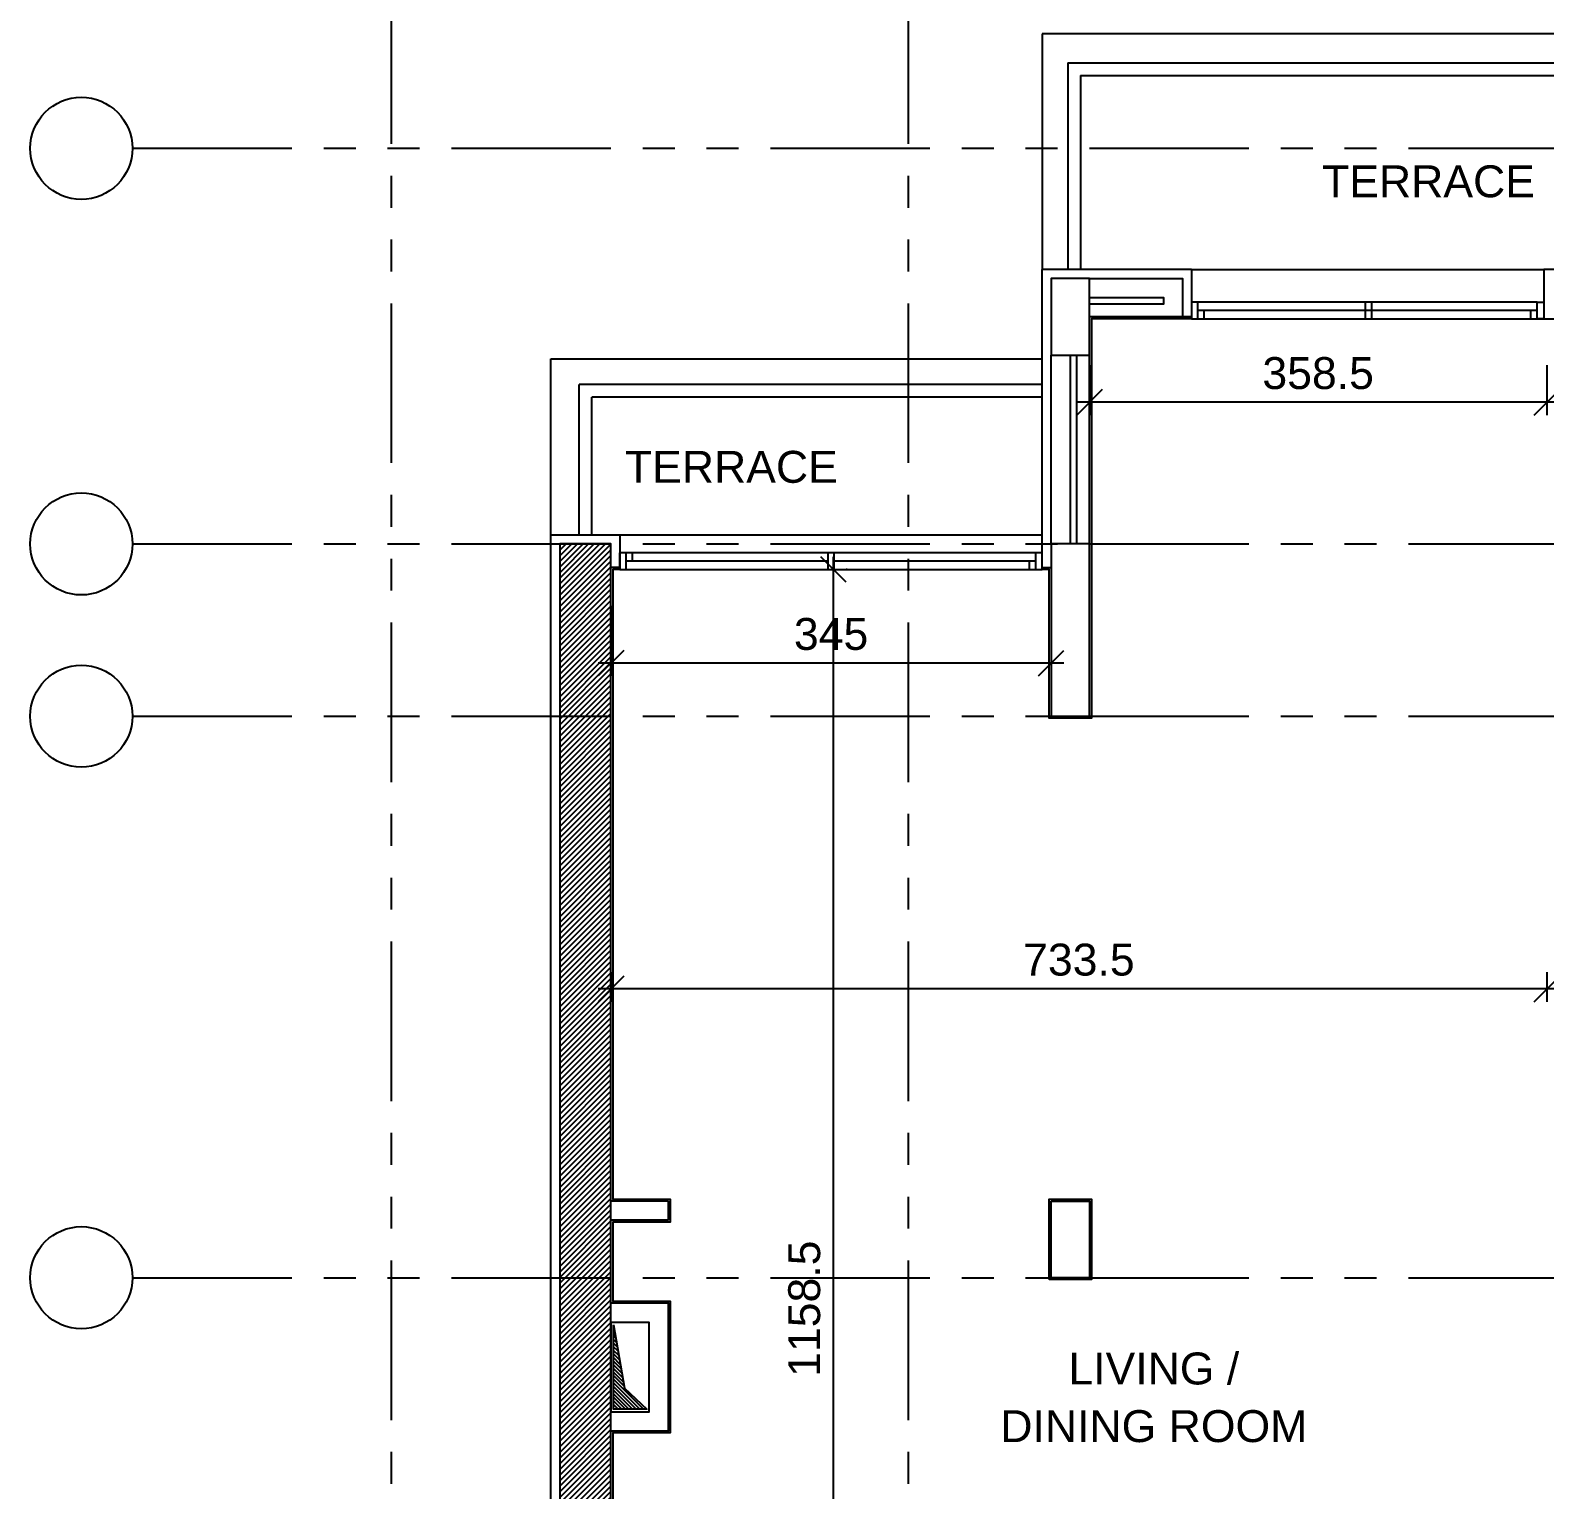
# Model space of a CAD drawing. Extents: x 453.8 to 514, y -2.6 to 70.8.
# Drawn here: x 459.67 to 471.53, y 11.19 to 22.62 of the extents above; entities that cross this region are included whole.
import ezdxf
from ezdxf.enums import TextEntityAlignment as Align

# ---------------------------------------------------------------- set-up
doc = ezdxf.new("R2010")
doc.units = 0
doc.header["$MEASUREMENT"] = 0
doc.header["$PDMODE"] = 35
doc.header["$PDSIZE"] = 0.3
doc.linetypes.add('AXIS_100$0$A-AXIS$0$PHANTOM', pattern=[2.5, 1.25, -0.25, 0.25, -0.25, 0.25, -0.25])
doc.layers.get('0').update_dxf_attribs({"linetype": 'CONTINUOUS'})
doc.layers.get('DEFPOINTS').update_dxf_attribs({"linetype": 'CONTINUOUS'})
for name, color, linetype in [('A-ALU', 9, 'CONTINUOUS'), ('A-BALUST', 1, 'CONTINUOUS'), ('a-dim', 3, 'CONTINUOUS'), ('A-HATCH-CONC', 8, 'CONTINUOUS'), ('A-NOMENCLATURE', 3, 'CONTINUOUS'), ('A-PLASTER', 8, 'CONTINUOUS'), ('A-PROJECTION', 9, 'CONTINUOUS'), ('a-revetement', 1, 'CONTINUOUS'), ('a-shaft', 251, 'CONTINUOUS'), ('A-SHAFT 9-10TH', 9, 'CONTINUOUS'), ('A-WALL', 4, 'CONTINUOUS'), ('AXIS_100$0$A-AXIS-100', 10, 'AXIS_100$0$A-AXIS$0$PHANTOM'), ('S-9-10TH$0$A-SHAFT 9-10TH', 8, 'CONTINUOUS'), ('S-9-10TH$0$A-STR 9-10TH', 2, 'CONTINUOUS')]:
    doc.layers.add(name, color=color, linetype=linetype)
doc.styles.add('A100-STEXT', font='ARIAL.TTF', dxfattribs={"height": 0.25})
doc.dimstyles.new('A100-DIM', dxfattribs={"dimtxt": 0.25, "dimasz": 0.2, "dimexe": 0.1, "dimexo": 0.3, "dimgap": 0.1, "dimtad": 1, "dimlfac": 100, "dimdsep": 46, "dimtxsty": 'A100-STEXT', "dimblk1": 'OBLIQUE', "dimblk2": 'OBLIQUE', "dimsah": 1, "dimcen": -0.05, "dimdle": 0.1, "dimclrd": 15, "dimclre": 15, "dimclrt": 256, "dimadec": 0, "dimazin": 0, "dimtfac": 0.28, "dimtix": 1, "dimtmove": 2, "dimatfit": 3, "dimldrblk": 'OBLIQUE', "dimfxl": 0, "dimtolj": 1, "dimarcsym": 0})
pattern_1 = [(45, (463.73762, -5e-11), (-0.022097087, 0.022097087), [])]

# ---------------------------------------------------------------- blocks, each defined once
blk = doc.blocks.new('A$C5D3262F0')
at = {"layer": 'A-ALU'}
for p, q in [((7.738, 20.495), (5.078, 20.495)), ((7.738, 20.43), (5.078, 20.43)), ((5.128, 20.365), (5.128, 20.43)), ((6.391, 20.365), (6.391, 20.495)), ((6.441, 20.365), (6.441, 20.495)), ((7.688, 20.365), (7.688, 20.43)), ((5.028, 20.365), (7.788, 20.365)), ((3.858, 18.53), (0.548, 18.53)), ((0.548, 18.4), (0.548, 18.53)), ((0.598, 18.4), (0.598, 18.53)), ((0.648, 18.465), (0.648, 18.53)), ((3.808, 18.4), (3.808, 18.53)), ((3.858, 18.4), (3.858, 18.53)), ((0.548, 18.4), (3.858, 18.4)), ((2.178, 18.465), (0.598, 18.465)), ((3.808, 18.465), (2.228, 18.465)), ((3.758, 18.4), (3.758, 18.465))]:
    blk.add_line(p, q, dxfattribs=at)
for points in [[(5.078, 20.495), (5.028, 20.495), (5.028, 20.365), (5.078, 20.365)], [(7.738, 20.495), (7.788, 20.495), (7.788, 20.365), (7.738, 20.365)], [(2.228, 18.53), (2.178, 18.53), (2.178, 18.4), (2.228, 18.4)]]:
    blk.add_lwpolyline(points, close=True, dxfattribs=at)
blk = doc.blocks.new('_OBLIQUE')
at = {"color": 0, "linetype": 'ByBlock'}
blk.add_line((-0.5, -0.5), (0.5, 0.5), dxfattribs=at)
blk = doc.blocks.new('*D42')
at = {"layer": 'a-dim', "color": 15, "lineweight": -2}
for p, q in [((465.96, 6.715), (465.96, 18.5)), ((466.066, 18.4), (466.06, 18.4)), ((466.066, 6.815), (466.06, 6.815))]:
    blk.add_line(p, q, dxfattribs=at)
at = {"layer": 'DEFPOINTS', "color": 0}
for p in [(465.766, 18.4), (465.96, 18.4), (465.766, 6.815)]:
    blk.add_point(p, dxfattribs=at)
at = {"layer": 'a-dim', "color": 15, "lineweight": -2, "xscale": 0.2, "yscale": 0.2, "zscale": 0.2}
for p, rotation in [((465.96, 18.4), 90), ((465.96, 6.815), 270)]:
    blk.add_blockref('_OBLIQUE', p, dxfattribs=dict(at, rotation=rotation))
at = {"layer": 'a-dim', "insert": (465.732, 12.607), "char_height": 0.25, "attachment_point": 5, "rotation": 90, "style": 'A100-STEXT'}
blk.add_mtext('\\A1;1158.5', dxfattribs=at)
blk = doc.blocks.new('*D43')
at = {"layer": 'a-dim', "color": 15, "lineweight": -2}
for p, q in [((464.216, 18.115), (464.216, 17.566)), ((467.666, 18.115), (467.666, 17.566)), ((467.766, 17.666), (464.116, 17.666))]:
    blk.add_line(p, q, dxfattribs=at)
at = {"layer": 'DEFPOINTS', "color": 0}
for p in [(464.216, 18.415), (467.666, 18.415), (464.216, 17.666)]:
    blk.add_point(p, dxfattribs=at)
at = {"layer": 'a-dim', "color": 15, "lineweight": -2, "xscale": 0.2, "yscale": 0.2, "zscale": 0.2}
for p, rotation in [((464.216, 17.666), 179.9999999999939), ((467.666, 17.666), 359.9999999999939)]:
    blk.add_blockref('_OBLIQUE', p, dxfattribs=dict(at, rotation=rotation))
at = {"layer": 'a-dim', "insert": (465.941, 17.893), "char_height": 0.25, "attachment_point": 5, "style": 'A100-STEXT'}
blk.add_mtext('\\A1;345', dxfattribs=at)
blk = doc.blocks.new('*D44')
at = {"layer": 'a-dim', "color": 15, "lineweight": -2}
for p, q in [((467.966, 20), (467.966, 19.61)), ((471.551, 20), (471.551, 19.61)), ((471.651, 19.71), (467.866, 19.71))]:
    blk.add_line(p, q, dxfattribs=at)
at = {"layer": 'DEFPOINTS', "color": 0}
for p in [(467.966, 20.3), (471.551, 20.3), (467.966, 19.71)]:
    blk.add_point(p, dxfattribs=at)
at = {"layer": 'a-dim', "color": 15, "lineweight": -2, "xscale": 0.2, "yscale": 0.2, "zscale": 0.2}
for p, rotation in [((467.966, 19.71), 179.9999999997824), ((471.551, 19.71), 359.9999999997824)]:
    blk.add_blockref('_OBLIQUE', p, dxfattribs=dict(at, rotation=rotation))
at = {"layer": 'a-dim', "insert": (469.758, 19.937), "char_height": 0.25, "attachment_point": 5, "style": 'A100-STEXT'}
blk.add_mtext('\\A1;358.5', dxfattribs=at)
blk = doc.blocks.new('*D60')
at = {"layer": 'a-dim', "color": 15, "lineweight": -2}
for p, q in [((464.216, 15.243), (464.216, 15.013)), ((471.551, 15.243), (471.551, 15.013)), ((471.651, 15.113), (464.116, 15.113))]:
    blk.add_line(p, q, dxfattribs=at)
at = {"layer": 'DEFPOINTS', "color": 0}
for p in [(464.216, 15.543), (471.551, 15.543), (464.216, 15.113)]:
    blk.add_point(p, dxfattribs=at)
at = {"layer": 'a-dim', "color": 15, "lineweight": -2, "xscale": 0.2, "yscale": 0.2, "zscale": 0.2}
for p, rotation in [((464.216, 15.113), 180.0000000026247), ((471.551, 15.113), 2.624700456976825e-09)]:
    blk.add_blockref('_OBLIQUE', p, dxfattribs=dict(at, rotation=rotation))
at = {"layer": 'a-dim', "insert": (467.883, 15.341), "char_height": 0.25, "attachment_point": 5, "rotation": 0, "style": 'A100-STEXT'}
blk.add_mtext('\\A1;733.5', dxfattribs=at)

msp = doc.modelspace()

# ---------------------------------------------------------------- hatches: boundary and pattern name
at = {"layer": 'A-HATCH-CONC'}
h = msp.add_hatch(dxfattribs=at)
h.set_pattern_fill('ANSI31', color=256, scale=0.25, style=0)
h.set_pattern_definition(pattern_1)
h.paths.add_polyline_path([(464.21599, 18.6), (463.81599, 18.6), (463.81599, 6.5), (464.21599, 6.5)])
h = msp.add_hatch(dxfattribs=at)
h.set_pattern_fill('ANSI31', color=256, scale=0.25, style=0)
h.set_pattern_definition(pattern_1)
h.paths.add_polyline_path([(464.21599, 18.6), (463.81599, 18.6), (463.81599, 6.5), (464.21599, 6.5)])
at = {"layer": 'a-shaft'}
h = msp.add_hatch(dxfattribs=at)
h.set_pattern_fill('_USER,_O', color=256, scale=0.02, angle=315, pattern_type=0)
h.set_pattern_definition([(315, (-337912.659112, -23743.371716), (0.0141421356237, 0.0141421356237), [])])
h.paths.add_polyline_path([(464.32127, 11.98401), (464.23599, 12.48), (464.23599, 11.82), (464.49599, 11.82)])

# ---------------------------------------------------------------- linework, layer by layer
at = {"layer": 'A-ALU'}
for p, q in [((468.76599, 20.75), (471.52599, 20.75)), ((464.28599, 18.67), (467.59599, 18.67))]:
    msp.add_line(p, q, dxfattribs=at)
at = {"layer": 'A-BALUST'}
for p, q in [((467.79599, 22.37), (475.24599, 22.37)), ((467.79599, 22.37), (467.79599, 20.75)), ((467.89599, 22.27), (475.24599, 22.27)), ((467.89599, 22.27), (467.89599, 20.75)), ((467.59599, 19.85), (463.96599, 19.85)), ((463.96599, 18.67), (463.96599, 19.85)), ((467.59599, 19.75), (464.06599, 19.75)), ((464.06599, 18.67), (464.06599, 19.75))]:
    msp.add_line(p, q, dxfattribs=at)
at = {"layer": 'A-PLASTER'}
for points in [[(468.76599, 20.38), (468.76599, 20.365), (467.98099, 20.365), (467.98099, 17.235), (467.65099, 17.235), (467.65099, 18.4), (467.59599, 18.4), (467.59599, 18.415)], [(464.28599, 18.415), (464.28599, 18.4), (464.23099, 18.4), (464.23099, 13.465), (464.68099, 13.465), (464.68099, 13.285), (464.23099, 13.285), (464.23099, 12.665), (464.68099, 12.665), (464.68099, 11.635), (464.23099, 11.635), (464.23099, 6.815), (465.76629, 6.815)]]:
    msp.add_lwpolyline(points, dxfattribs=at)
msp.add_lwpolyline([(467.65099, 12.835), (467.65099, 13.465), (467.98099, 13.465), (467.98099, 12.835)], close=True, dxfattribs=at)
at = {"layer": 'A-PROJECTION'}
for p, q in [((467.59599, 22.5962), (467.59599, 20.75)), ((475.24599, 22.5962), (467.59599, 22.5962)), ((463.74599, 18.67), (463.74599, 20.05)), ((463.74599, 20.05), (467.59599, 20.05))]:
    msp.add_line(p, q, dxfattribs=at)
at = {"layer": 'a-revetement'}
for p, q in [((468.76599, 20.75), (467.59599, 20.75)), ((467.59599, 18.415), (467.59599, 20.75)), ((468.76599, 20.75), (468.76599, 20.38)), ((468.76599, 20.38), (468.69599, 20.38)), ((471.52599, 20.365), (471.75599, 20.365)), ((463.74599, 6.43), (463.74599, 18.67)), ((463.74599, 18.67), (464.28599, 18.67)), ((464.28599, 18.67), (464.28599, 18.415)), ((464.28599, 18.415), (464.21599, 18.415)), ((467.59599, 18.415), (467.66599, 18.415))]:
    msp.add_line(p, q, dxfattribs=at)
msp.add_lwpolyline([(471.75599, 20.75), (471.52599, 20.75), (471.52599, 20.365), (471.75599, 20.365), (471.75599, 20.75)], dxfattribs=at)
at = {"layer": 'a-shaft'}
msp.add_lwpolyline([(464.23599, 12.48), (464.32127, 11.98401), (464.49599, 11.82), (464.23599, 11.82), (464.23599, 12.48)], dxfattribs=at)
at = {"layer": 'A-SHAFT 9-10TH'}
msp.add_lwpolyline([(464.21599, 11.8), (464.51599, 11.8), (464.51599, 12.5), (464.21599, 12.5)], close=True, dxfattribs=at)
at = {"layer": 'A-WALL'}
for p, q in [((467.66599, 18.6), (467.66599, 20.08)), ((467.81599, 18.6), (467.81599, 20.08)), ((467.86599, 18.6), (467.86599, 20.08)), ((467.96599, 18.6), (467.96599, 20.08)), ((464.66599, 13.45), (464.21599, 13.45)), ((464.66599, 13.3), (464.66599, 13.45)), ((464.66599, 13.3), (464.21599, 13.3))]:
    msp.add_line(p, q, dxfattribs=at)
for points in [[(467.96599, 20.68), (468.69599, 20.68), (468.69599, 20.38), (467.96599, 20.38)], [(467.96599, 20.53), (468.54599, 20.53), (468.54599, 20.48), (467.96599, 20.48)], [(464.21599, 11.65), (464.66599, 11.65), (464.66599, 12.65), (464.21599, 12.65)]]:
    msp.add_lwpolyline(points, dxfattribs=at)
msp.add_lwpolyline([(464.21599, 11.8), (464.51599, 11.8), (464.51599, 12.5), (464.21599, 12.5)], close=True, dxfattribs=at)
at = {"layer": 'AXIS_100$0$A-AXIS-100'}
for p, q in [((462.49381, 32.98435), (462.49381, -1.8346)), ((466.54381, 32.98435), (466.54381, -1.8346)), ((460.46544, 21.7), (486.79381, 21.7)), ((460.46544, 18.6), (507.67478, 18.6)), ((460.46544, 17.25), (486.79381, 17.25)), ((460.46544, 12.85), (507.67478, 12.85))]:
    msp.add_line(p, q, dxfattribs=at)
at = {"layer": 'AXIS_100$0$A-AXIS-100', "linetype": 'Continuous'}
for centre in [(460.06544, 21.7), (460.06544, 18.6), (460.06544, 17.25), (460.06544, 12.85)]:
    msp.add_circle(centre, 0.4, dxfattribs=at)
at = {"layer": 'S-9-10TH$0$A-SHAFT 9-10TH'}
msp.add_lwpolyline([(464.21599, 11.8), (464.51599, 11.8), (464.51599, 12.5), (464.21599, 12.5)], close=True, dxfattribs=at)
at = {"layer": 'S-9-10TH$0$A-STR 9-10TH'}
for points in [[(467.66599, 20.08), (467.96599, 20.08), (467.96599, 20.68), (467.66599, 20.68)], [(463.81599, 18.6), (463.81599, 6.5), (464.21599, 6.5), (464.21599, 18.6)], [(467.66599, 18.6), (467.66599, 17.25), (467.96599, 17.25), (467.96599, 18.6)], [(467.66599, 13.45), (467.96599, 13.45), (467.96599, 12.85), (467.66599, 12.85)]]:
    msp.add_lwpolyline(points, close=True, dxfattribs=at)

# ---------------------------------------------------------------- block references
at = {"layer": 'A-ALU'}
msp.add_blockref('A$C5D3262F0', (463.73762, 0), dxfattribs=at)

# ---------------------------------------------------------------- texts
at = {"layer": 'A-NOMENCLATURE', "style": 'A100-STEXT'}
for s, p in [('TERRACE', (470.62283, 21.44168)), ('TERRACE', (465.15957, 19.20419)), ('LIVING /', (468.47012, 12.14345)), ('DINING ROOM', (468.47012, 11.68703))]:
    msp.add_text(s, height=0.25, dxfattribs=at).set_placement(p, align=Align.MIDDLE)

# ---------------------------------------------------------------- dimensions: what is measured, and where the dimension line sits
at = {"layer": 'a-dim'}
for p1, p2, distance, picture, middle in [((471.55099, 20.3), (467.96599, 20.3), 0.59034, '*D44', (469.75849, 19.93739)), ((467.66599, 18.415), (464.21599, 18.415), 0.74945, '*D43', (465.94099, 17.89328)), ((465.76569, 6.815), (465.76569, 18.4), -0.19393, '*D42', (465.73198, 12.6075)), ((471.55099, 15.5425), (464.21599, 15.5425), 0.42944, '*D60', (467.88349, 15.34079))]:
    dim = msp.add_aligned_dim(p1=p1, p2=p2, distance=distance, dimstyle='A100-DIM', dxfattribs=at)
    dim.commit()
    dim.dimension.update_dxf_attribs({"geometry": picture, "text_midpoint": middle})

doc.saveas('drawing.dxf')
